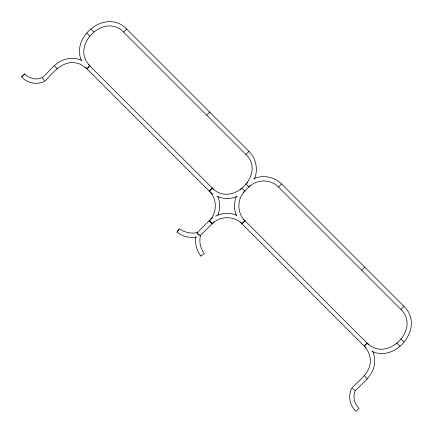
<?xml version="1.0" encoding="UTF-8"?>
<svg xmlns="http://www.w3.org/2000/svg" width="433" height="433" viewBox="0 0 433 433"><rect width="100%" height="100%" fill="white"/><g stroke="black" fill="none" stroke-linecap="round" stroke-linejoin="round"><path stroke-width="0.65" d="M195.857 236.613C194.769 243.438 196.604 250.631 200.836 256.092M200.474 235.584C198.926 241.782 200.409 248.618 204.387 253.624L200.842 256.087M217.875 215.233C220.289 209.253 220.256 202.335 217.783 196.387M236.321 196.495C233.782 202.666 233.917 209.826 236.548 215.943M254.312 179.24C258.431 169.98 256.195 158.505 248.997 151.377L126.658 29.038C106.745 7.94 70.281 36.15 81.583 60.983M351.601 388.385C347.84 395.951 349.734 405.732 356.045 411.35L359.098 408.297C354.199 404.032 352.576 396.59 355.293 390.69C362.762 382.81 373.511 375.433 374.496 363.606C374.935 359.32 374.291 354.946 372.618 350.979M197.416 232.526L193.08 233.133L188.155 232.716L183.462 231.152L179.376 228.613L177.048 231.969M177.178 231.763L178.028 230.545M178.255 230.232L178.921 229.274M213.88 221.837L200.143 235.909M352.056 387.816C359.266 380.104 370.702 372.721 370.329 360.765C370.329 355.255 367.942 349.929 364.115 346.016L367.336 343.136M88.489 64.528L212.294 188.079C231.801 208.349 266.203 173.947 245.939 154.44L123.6 32.096C104.093 11.832 69.691 46.234 89.956 65.74L86.903 68.793L209.323 191.224C217.366 199.028 217.285 213.085 209.15 220.792M240.347 189.908L241.863 188.079L244.91 191.132C236.84 198.904 236.829 212.944 244.921 220.706L368.472 344.511M250.512 185.232L243.092 192.653M212.208 223.845C219.915 215.715 233.972 215.634 241.776 223.672L364.202 346.102L367.254 343.05C386.772 363.303 421.163 328.912 400.904 309.4L278.56 187.061C270.804 178.975 256.753 178.975 248.997 187.061L245.944 184.009L247.768 182.488M372.017 351.417C396.85 362.719 425.06 326.255 403.962 306.342L281.623 184.003C274.495 176.805 263.02 174.569 253.76 178.688M45.184 80.944C53.503 71.743 64.474 58.628 78.557 63.689C81.658 63.554 85.247 69.015 87.309 68.528C87.493 68.327 90.475 64.988 89.544 66.016M211.677 188.599L209.35 191.197L209.561 190.964M44.615 81.399C37.065 85.166 27.176 83.26 21.677 76.928C22.034 76.565 22.397 76.208 22.754 75.845M81.426 60.16C76.825 58.293 71.678 57.914 66.828 58.915C56.193 61.037 49.817 70.888 42.31 77.707L37.98 78.93L32.995 78.73L28.345 76.922L24.708 73.897L23.604 75.012M123.605 32.091L126.653 29.049M206.693 115.183L209.74 112.136M212.289 188.09L209.242 191.132L212.895 194.168M245.944 154.429L248.991 151.388M197.091 232.857L209.328 220.619L212.998 217.615M244.91 220.711L241.868 223.758L240.347 221.934M278.571 187.056L281.612 184.009M361.658 270.143L364.705 267.096M400.909 309.395L403.951 306.348M21.677 76.933L24.703 73.902M241.782 223.666L244.997 220.798M215.607 216.197C221.956 212.668 229.939 212.468 236.613 215.217M237.1 196.452C230.778 199.191 223.374 199.185 217.057 196.452M196.387 237.143C189.562 238.231 182.369 236.396 176.908 232.164M200.127 235.384L196.95 233.539M354.952 390.452L352.045 388.401M364.202 346.102L366.031 347.618M243.184 219.271L245.002 220.792M54.45 66.065C53.605 65.307 58.834 69.978 56.94 68.284M209.415 221.025L209.161 220.798L212.37 223.666L212.013 223.347M90.984 29.049L94.026 32.091M400.909 338.974L403.951 342.016M86.903 33.125L89.95 36.172M396.828 343.05L399.875 346.097M364.294 375.59L367.162 378.805M209.334 220.63L212.202 223.839M212.208 187.998L213.345 189.362M85.382 66.969L86.898 68.798M44.567 80.906L42.542 78.043M199.12 235.471L197.621 232.889"/></g></svg>
